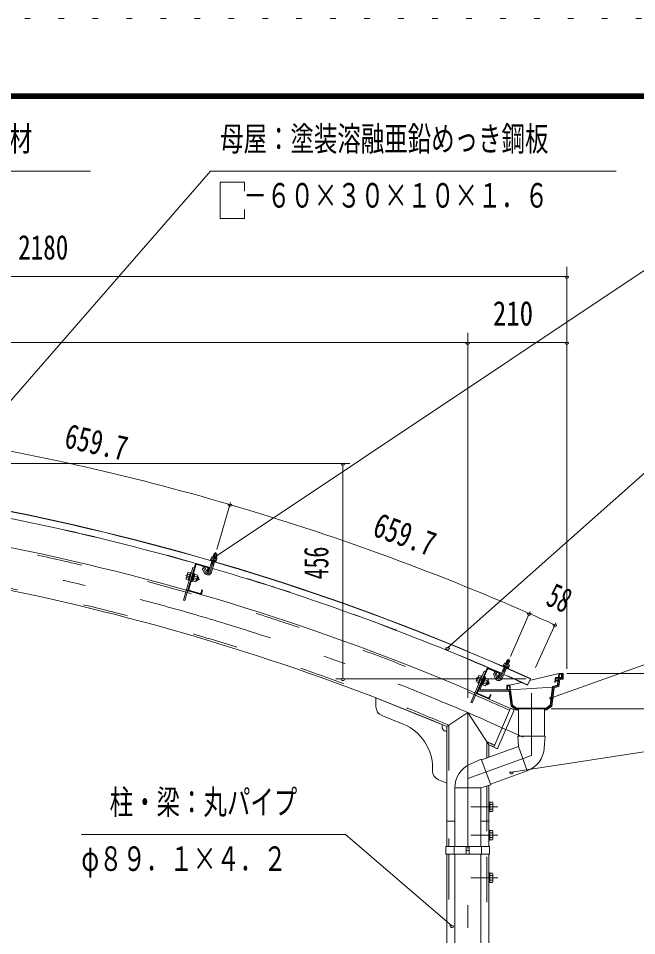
# Model space of a CAD drawing. Units: millimetres, scale not verified. Extents: x -26655 to 26659, y -10500 to 10500.
# Drawn here: x 19065 to 22343, y 5638 to 10500 of the extents above; entities that cross this region are included whole.
import ezdxf
from ezdxf.enums import TextEntityAlignment as Align

# ---------------------------------------------------------------- set-up
doc = ezdxf.new("R2010")
doc.units = ezdxf.units.MM
doc.header["$LTSCALE"] = 60
for name, pattern in [('USER2', [10, 4, -6]), ('USER3', [24, 12, -5, 2, -5]), ('USER4', [3, 0.5, -2.5])]:
    doc.linetypes.add(name, pattern=pattern)
for name, color, linetype, lineweight in [('0-6_2-02BOLD', 7, 'Continuous', 18), ('0-7_2-12HIDDEN', 3, 'USER2', 18), ('0-8_2-22CENTER', 3, 'USER3', 18), ('0-9_2-42THIN', 4, 'Continuous', 18), ('0-A_2-52DIM', 3, 'Continuous', 18), ('0-C_F-F1PAPER', 5, 'Continuous', 18), ('0-D_F-E_J_ADD', 5, 'USER4', 18)]:
    doc.layers.add(name, color=color, linetype=linetype, lineweight=lineweight)
doc.styles.add('ＭＳ ゴシック', font='')
doc.styles.get('ＭＳ ゴシック').set_extended_font_data('MS Gothic')

msp = doc.modelspace()

# ---------------------------------------------------------------- linework, layer by layer
at = {"layer": '0-6_2-02BOLD'}
for p, q in [((20085.88, 7634.26), (20115.88, 7625.49)), ((20092.63, 7645.31), (20116.15, 7638.43)), ((20097.11, 7642.69), (20093.95, 7631.9)), ((20097.19, 7643.98), (20102.91, 7663.53)), ((20106.01, 7665.23), (20102.91, 7663.53)), ((20117.31, 7659.32), (20102.91, 7663.53)), ((20115.61, 7662.42), (20106.01, 7665.23)), ((20110.96, 7638.63), (20107.81, 7627.85)), ((20111.59, 7639.77), (20117.31, 7659.32)), ((20117.89, 7636.61), (20114.73, 7625.82)), ((20117.31, 7659.32), (20115.61, 7662.42)), ((20116.15, 7638.43), (20117.89, 7636.61)), ((19989.81, 7588.8), (19940.47, 7415.7)), ((20002.17, 7602.96), (19948.16, 7413.5)), ((20006.01, 7601.86), (19969.28, 7472.99)), ((19997.5, 7586.61), (19989.81, 7588.8)), ((20010.96, 7604.61), (20067.7, 7588.43)), ((20012.05, 7608.45), (20068.79, 7592.28)), ((20053.81, 7589.02), (20040.65, 7581.82)), ((20065.81, 7567.1), (20053.81, 7589.02)), ((20075, 7568.09), (20091.15, 7623.34)), ((20085.98, 7630.33), (20084.85, 7626.49)), ((20084.85, 7626.49), (20112.56, 7618.38)), ((20085.98, 7605.65), (20100.38, 7601.44)), ((20089.4, 7563.89), (20105.55, 7619.13)), ((20113.68, 7622.22), (20112.56, 7618.38)), ((20115.88, 7625.49), (20114.83, 7621.89)), ((19963.28, 7554.13), (19974.83, 7550.84)), ((19963.35, 7560.73), (19965.86, 7563.15)), ((19965.86, 7563.15), (19977.4, 7559.86)), ((19978.09, 7562.25), (19966.43, 7521.38)), ((19978.09, 7562.25), (19981.93, 7561.15)), ((20001.65, 7553.71), (19990.95, 7516.21)), ((19991.49, 7536.33), (19997.67, 7539.77)), ((19997.32, 7556.77), (19993.47, 7557.86)), ((19996.84, 7555.08), (20001.65, 7553.71)), ((20012.83, 7540), (19998.87, 7543.98)), ((20015.4, 7549.03), (20001.45, 7553)), ((20019.48, 7538.75), (20014, 7519.52)), ((20019.48, 7538.75), (20014.67, 7540.12)), ((20016.24, 7545.65), (20015.4, 7549.03)), ((20019.48, 7538.75), (20022.06, 7534.12)), ((20052.65, 7559.89), (20040.65, 7581.82)), ((20070.44, 7583.49), (20065.78, 7567.14)), ((20065.78, 7567.14), (20069.63, 7566.05)), ((20074.29, 7582.39), (20069.63, 7566.05)), ((19958.14, 7536.08), (19969.69, 7532.79)), ((19966.43, 7521.38), (19970.28, 7520.28)), ((19986.15, 7517.58), (19990.95, 7516.21)), ((19996.3, 7534.96), (19990.12, 7531.52)), ((20007.68, 7521.96), (19993.73, 7525.94)), ((20014, 7519.52), (20009.19, 7520.89)), ((20018.63, 7522.09), (20014, 7519.52)), ((20018.63, 7522.09), (20022.06, 7534.12)), ((19970.93, 7464.2), (20027.67, 7448.03)), ((19972.03, 7468.05), (20028.77, 7451.87)), ((20038.37, 7470.97), (20033.71, 7454.63)), ((20042.22, 7469.88), (20037.56, 7453.53)), ((20038.37, 7470.97), (20042.22, 7469.88)), ((19940.47, 7415.7), (19948.16, 7413.5)), ((21648.66, 7080.49), (21656.84, 7099.15)), ((21670.58, 7093.12), (21656.84, 7099.15)), ((21549.15, 7052.02), (21471.25, 6871.08)), ((21552.82, 7050.44), (21499.84, 6927.36)), ((21558.08, 7052.53), (21612.27, 7029.2)), ((21559.66, 7056.2), (21613.85, 7032.87)), ((21616.9, 7008.09), (21640.02, 7060.8)), ((21630.64, 7002.07), (21653.76, 7054.77)), ((21635.78, 7068.4), (21634.18, 7064.73)), ((21634.18, 7064.73), (21660.61, 7053.13)), ((21636.2, 7072.31), (21664.81, 7059.75)), ((21648.41, 7079.22), (21643.9, 7068.93)), ((21644.31, 7082.4), (21666.74, 7072.56)), ((21661.63, 7073.42), (21657.11, 7063.13)), ((21662.22, 7056.8), (21660.61, 7053.13)), ((21662.4, 7074.46), (21670.58, 7093.12)), ((21664.81, 7059.75), (21663.31, 7056.32)), ((21668.24, 7070.52), (21663.72, 7060.23)), ((21666.74, 7072.56), (21668.24, 7070.52)), ((21505.24, 7015.13), (21492.78, 6986.2)), ((21504.31, 7008.59), (21515.34, 7003.84)), ((21541.5, 7009.59), (21511.51, 6939.93)), ((21520.04, 7014.74), (21523.71, 7013.16)), ((21542.31, 7003.25), (21526.88, 6967.43)), ((21538.41, 7006.83), (21534.73, 7008.42)), ((21536.22, 7011.86), (21541.5, 7009.59)), ((21537.71, 7005.23), (21542.31, 7003.25)), ((21555.34, 6996.84), (21542.02, 7002.57)), ((21598.57, 7031.56), (21584.6, 7026.11)), ((21593.69, 7002.82), (21584.6, 7026.11)), ((21607.66, 7008.28), (21598.57, 7031.56)), ((21614.36, 7023.94), (21607.64, 7008.33)), ((21607.64, 7008.33), (21611.31, 7006.74)), ((21618.04, 7022.36), (21611.31, 7006.74)), ((21632.62, 7043.92), (21646.35, 7037.89)), ((21930.98, 7027.43), (21775.3, 6989.93)), ((21915.05, 7002.43), (21913.72, 6992.43)), ((21927.66, 7002.43), (21915.05, 7002.43)), ((21931.37, 7005.68), (21933.83, 7024.18)), ((21947.48, 7002.43), (21947.48, 7027.43)), ((21492.78, 6986.2), (21493.18, 6982.74)), ((21493.18, 6982.74), (21504.21, 6977.99)), ((21496.89, 6991.36), (21507.92, 6986.61)), ((21522.29, 6969.41), (21526.88, 6967.43)), ((21534.6, 6985.34), (21528.02, 6982.72)), ((21530, 6987.32), (21536.57, 6989.93)), ((21544.21, 6970.98), (21530.89, 6976.72)), ((21551.63, 6988.22), (21538.31, 6993.96)), ((21550.16, 6967.75), (21545.57, 6969.73)), ((21558.07, 6986.12), (21550.16, 6967.75)), ((21555.09, 6969.71), (21550.16, 6967.75)), ((21558.07, 6986.12), (21553.48, 6988.1)), ((21555.09, 6969.71), (21560.03, 6981.19)), ((21555.75, 6993.38), (21555.34, 6996.84)), ((21558.07, 6986.12), (21560.03, 6981.19)), ((21654.98, 6964.93), (21671.48, 6964.93)), ((21654.98, 6964.93), (21654.98, 6939.93)), ((21658.23, 6961.68), (21668.63, 6961.68)), ((21658.23, 6943.18), (21658.23, 6961.68)), ((21671.09, 6943.18), (21668.63, 6961.68)), ((21733.24, 6979.8), (21671.48, 6964.93)), ((21671.48, 6964.93), (21685.53, 6859.18)), ((21671.52, 6939.93), (21900.53, 6955.63)), ((21779.82, 6999.94), (21764.37, 6965.78)), ((21900.53, 6955.63), (21887.48, 6857.43)), ((21930.81, 6957.79), (21905.72, 6951.07)), ((21912.29, 6981.68), (21909.02, 6981.68)), ((21913.29, 6989.18), (21912.29, 6981.68)), ((21925.9, 6989.18), (21913.29, 6989.18)), ((21935.98, 6996.68), (21930.81, 6957.79)), ((21953.23, 6996.68), (21935.98, 6996.68)), ((21500.34, 6918.43), (21554.54, 6895.1)), ((21501.92, 6922.1), (21556.12, 6898.77)), ((21666.49, 6934.18), (21502.77, 6934.18)), ((21671.52, 6939.93), (21511.51, 6939.93)), ((21568.1, 6916.48), (21561.37, 6900.87)), ((21571.77, 6914.89), (21565.05, 6899.28)), ((21568.1, 6916.48), (21571.77, 6914.89)), ((21671.09, 6943.18), (21658.23, 6943.18)), ((21905.72, 6951.07), (21892.87, 6854.34)), ((20961.11, 6897.98), (21336.1, 6746.38)), ((20961.11, 6897.98), (20961.11, 6850.8)), ((21685.53, 6859.18), (21706.09, 6843.18)), ((21887.48, 6857.43), (21864.98, 6839.93)), ((21447.48, 6819.93), (21336.1, 6746.38)), ((21558.85, 6649.48), (21447.48, 6819.93)), ((21675.03, 6842.73), (21586.08, 6636.06)), ((21691.43, 6830.23), (21606.43, 6632.74)), ((21675.03, 6842.73), (21688.81, 6836.8)), ((21716.23, 6834.18), (21703.01, 6834.18)), ((21864.98, 6839.93), (21704.98, 6839.93)), ((21716.23, 6839.93), (21716.23, 6695.88)), ((21853.73, 6839.93), (21853.73, 6695.88)), ((21866.95, 6834.18), (21853.73, 6834.18)), ((21892.87, 6854.34), (21866.95, 6834.18)), ((20992.37, 6804.45), (21104.81, 6758.99)), ((21336.1, 6746.38), (21336.1, 6109.93)), ((21712.48, 6695.88), (21716.23, 6640.88)), ((21857.49, 6695.88), (21712.48, 6695.88)), ((21853.08, 6631.39), (21857.49, 6695.88)), ((21716.23, 6640.88), (21520.89, 6569.78)), ((21558.85, 6649.48), (21558.85, 6583.6)), ((21586.08, 6636.06), (21599.86, 6630.13)), ((21716.23, 6640.87), (21763.26, 6511.67)), ((21460.51, 6547.11), (21519.6, 6573.31)), ((21519.6, 6573.3), (21569.2, 6437.04)), ((21261.11, 6527.21), (21261.11, 6510.41)), ((21762.55, 6511.41), (21567.92, 6440.57)), ((21292.37, 6464.06), (21336.1, 6446.38)), ((21516.23, 6421.76), (21378.73, 6421.75)), ((21378.74, 6421.01), (21378.74, 6109.93)), ((21569.2, 6437.05), (21516.23, 6421.76)), ((21516.23, 6421.76), (21516.24, 6109.93)), ((21558.85, 6434.06), (21558.85, 6109.93)), ((21563.86, 6346.18), (21558.85, 6346.18)), ((21563.86, 6346.18), (21563.86, 6293.68)), ((21579.1, 6344.47), (21563.86, 6344.47)), ((21579.1, 6332.2), (21563.86, 6332.2)), ((21581.36, 6340.56), (21579.1, 6344.47)), ((21563.86, 6293.68), (21558.85, 6293.68)), ((21579.1, 6307.66), (21563.86, 6307.66)), ((21336.1, 6244.93), (21378.74, 6244.93)), ((21516.24, 6244.93), (21558.85, 6244.93)), ((21579.1, 6194.47), (21563.86, 6194.47)), ((21579.1, 6182.2), (21563.86, 6182.2)), ((21581.36, 6190.55), (21579.1, 6194.47)), ((21581.36, 6149.3), (21581.36, 6190.55)), ((21563.86, 6143.68), (21558.85, 6143.68)), ((21579.1, 6157.66), (21563.86, 6157.66)), ((21332.11, 6109.93), (21562.86, 6109.93)), ((21374.73, 6109.93), (21374.73, 6069.93)), ((21439.86, 6109.93), (21439.86, 6069.93)), ((21439.86, 6089.93), (21455.11, 6089.93)), ((21455.11, 6109.93), (21455.11, 6069.93)), ((21520.23, 6109.93), (21520.23, 6069.93)), ((21562.86, 6109.93), (21562.86, 6069.93)), ((21336.1, 6069.93), (21336.1, 1614.93)), ((21378.74, 6069.93), (21378.74, 1614.93)), ((21516.23, 6069.93), (21516.23, 1614.93)), ((21558.85, 1614.93), (21558.85, 6069.93)), ((21563.86, 5971.18), (21558.85, 5971.18)), ((21563.86, 5918.68), (21563.86, 5971.18)), ((21579.1, 5957.2), (21563.86, 5957.2)), ((21579.1, 5932.66), (21563.86, 5932.66)), ((21563.86, 5918.68), (21558.85, 5918.68)), ((21579.1, 5920.39), (21563.86, 5920.39)), ((21581.36, 5924.3), (21579.1, 5920.39))]:
    msp.add_line(p, q, dxfattribs=at)
for points in [[(20085.88, 7634.26), (20084.83, 7630.66), (20114.83, 7621.89)], [(20092.63, 7645.31), (20090.18, 7644.71), (20087.03, 7633.93)], [(19963.35, 7560.73), (19954.72, 7530.44), (19955.57, 7527.06), (19967.11, 7523.77)], [(19997.32, 7556.77), (19985.67, 7515.89), (19981.82, 7516.99)], [(20016.24, 7545.65), (20007.61, 7515.36), (20005.11, 7512.94), (19991.16, 7516.91)], [(21670.58, 7093.12), (21669.3, 7096.41), (21660.14, 7100.43), (21656.84, 7099.15)], [(21636.2, 7072.31), (21634.69, 7068.87), (21663.31, 7056.32)], [(21644.31, 7082.4), (21641.8, 7082.12), (21637.29, 7071.83)], [(21542.43, 7036.4), (21535.08, 7039.57), (21463.9, 6874.24), (21471.25, 6871.08)], [(21520.04, 7014.74), (21503.23, 6975.71), (21506.9, 6974.12)], [(21505.24, 7015.13), (21508.02, 7017.21), (21519.05, 7012.46)], [(21538.41, 7006.83), (21521.6, 6967.8), (21517.92, 6969.38)], [(21947.48, 7002.43), (21930.94, 7002.43), (21925.61, 6962.35), (21900.53, 6955.63)], [(21953.23, 6996.68), (21953.23, 7027.43), (21930.98, 7027.43), (21928.09, 7005.68), (21912.2, 7005.68), (21909.02, 6981.68)], [(21927.66, 7002.43), (21926.33, 6992.43), (21913.72, 6992.43)], [(21931.37, 7005.68), (21944.23, 7005.68), (21944.23, 7024.18), (21933.83, 7024.18)], [(21555.75, 6993.38), (21543.3, 6964.45), (21540.5, 6962.37), (21527.17, 6968.1)], [(21925.9, 6989.18), (21922.68, 6964.93), (21897.59, 6958.21), (21884.43, 6859.18), (21863.86, 6843.18), (21706.09, 6843.18)], [(21666.49, 6934.18), (21677.09, 6854.34), (21703.01, 6834.18)], [(21671.52, 6939.93), (21682.48, 6857.43), (21704.98, 6839.93)], [(21581.36, 6340.56), (21581.36, 6299.3), (21579.1, 6295.39), (21563.86, 6295.39)], [(21563.86, 6143.68), (21563.86, 6196.18), (21558.85, 6196.18)], [(21581.36, 6149.3), (21579.1, 6145.39), (21563.86, 6145.39)], [(21332.11, 6109.93), (21332.11, 6069.93), (21562.86, 6069.93)], [(21581.36, 5924.3), (21581.36, 5965.56), (21579.1, 5969.47), (21563.86, 5969.47)]]:
    msp.add_lwpolyline(points, dxfattribs=at)
for centre, radius, start, end in [((16505.83, -4661.8), 12797.62, 65.66528, 89.30167), ((16505.83, -4661.8), 12798.88, 65.66528, 89.30167), ((16505.83, -4661.8), 12611.38, 65.80466, 88.854), ((16505.83, -4661.8), 12761.37, 73.73062, 81.04594), ((16505.83, -4661.8), 12388.63, 67.05199, 88.16655), ((20092.37, 7639.35), 5.79, 35.1655, 73.69695), ((20098.42, 7621.45), 21.27, 53.86781, 93.52827), ((20113.16, 7633.28), 5.79, 73.69695, 112.24318), ((20009.86, 7600.76), 8, 74.08865, 164.08865), ((20009.86, 7600.76), 4, 74.08865, 164.08865), ((20066.6, 7584.59), 4, 344.08865, 74.08865), ((20066.6, 7584.59), 8, 344.08865, 74.08865), ((19984.18, 7538.41), 26.15, 143.06325, 185.11406), ((19969.81, 7557.14), 7.19, 164.08865, 204.81548), ((19986.78, 7537.67), 26.15, 323.06325, 5.11406), ((20008.87, 7546.01), 7.19, 303.36183, 344.08865), ((20070.2, 7569.49), 20, 208.69695, 343.72301), ((20070.2, 7569.49), 5, 208.69695, 343.74908), ((16505.83, -4661.8), 12761.37, 66.34795, 73.66327), ((19962.09, 7530.08), 7.19, 123.36183, 164.08865), ((20001.15, 7518.94), 7.19, 344.08865, 24.81548), ((19973.12, 7471.9), 8, 164.08865, 254.08865), ((19973.12, 7471.9), 4, 164.08865, 254.08865), ((20029.86, 7455.72), 8, 254.08865, 344.08865), ((20029.86, 7455.72), 4, 254.08865, 344.08865), ((21556.5, 7048.85), 8, 66.70598, 156.70598), ((21556.5, 7048.85), 4, 66.70598, 156.70598), ((21643.28, 7076.52), 5.79, 27.78282, 66.31427), ((21646.98, 7057.99), 21.27, 46.48515, 86.1456), ((21663.12, 7067.83), 5.79, 66.31427, 104.8605), ((21523.02, 6990.32), 26.15, 135.68057, 177.73138), ((21511.17, 7010.74), 7.19, 156.70598, 197.4328), ((21612.32, 7010.09), 20, 201.31427, 336.34033), ((21612.32, 7010.09), 5, 201.31427, 336.36641), ((21610.69, 7025.52), 4, 336.70598, 66.70598), ((21610.69, 7025.52), 8, 336.70598, 66.70598), ((16505.83, -4661.8), 12761.37, 65.66528, 66.28061), ((21500.04, 6984.89), 7.19, 115.97916, 156.70598), ((21537.35, 6968.83), 7.19, 336.70598, 17.4328), ((21525.5, 6989.25), 26.15, 315.68057, 357.73138), ((21548.48, 6994.68), 7.19, 295.97916, 336.70598), ((21503.51, 6925.78), 8, 156.70598, 246.70598), ((21503.51, 6925.78), 4, 156.70598, 246.70598), ((21557.7, 6902.45), 8, 246.70598, 336.70598), ((21557.7, 6902.45), 4, 246.70598, 336.70598), ((21011.11, 6850.8), 50, 180, 247.98738), ((21686.83, 6832.21), 5, 336.71333, 66.71333), ((21011.11, 6527.21), 250, 0, 67.98738), ((21336.1, 6746.38), 25, 157.98738, 270), ((16505.83, -4661.8), 12388.63, 65.78831, 65.92853), ((21601.84, 6634.72), 5, 246.71333, 336.71333), ((21715.9, 6640.76), 137.5, 289.83269, 356.09424), ((21516.23, 6421.41), 137.5, 113.90668, 180.16823), ((21311.11, 6510.41), 50, 180, 247.98738), ((21571.89, 6338.34), 9.46, 319.57169, 0), ((21546.91, 6319.93), 34.45, 339.1357, 20.8643), ((21571.9, 6301.53), 9.46, 0, 40.43115), ((21571.9, 6188.33), 9.46, 319.56883, 0), ((21546.91, 6169.93), 34.45, 339.13568, 20.86429), ((21571.89, 6151.52), 9.46, 0, 40.4283), ((21571.89, 5926.53), 9.46, 0, 40.4283), ((21571.9, 5963.33), 9.46, 319.56883, 0), ((21546.91, 5944.93), 34.45, 339.13568, 20.86429)]:
    msp.add_arc(centre, radius, start, end, dxfattribs=at)
at = {"layer": '0-7_2-12HIDDEN'}
for p, q in [((21346.6, 6753.33), (21346.6, 6109.93)), ((21548.35, 6665.66), (21548.35, 6579.77)), ((21548.35, 6431.03), (21548.35, 6109.93)), ((21346.6, 6069.93), (21346.6, 1614.93)), ((21548.35, 1614.93), (21548.35, 6069.93))]:
    msp.add_line(p, q, dxfattribs=at)
for radius, start, end in [(12600.87, 65.80389, 88.854), (12762.62, 73.73062, 81.04594), (12399.12, 67.01985, 88.21622), (12762.62, 66.34795, 73.66328), (12762.62, 65.66528, 66.28061), (12399.12, 65.78909, 66.00333)]:
    msp.add_arc((16505.83, -4661.8), radius, start, end, dxfattribs=at)
at = {"layer": '0-8_2-22CENTER'}
for p, q in [((20112.74, 7670.43), (20082.2, 7565.99)), ((20043.63, 7592), (20059.23, 7563.49)), ((20027.55, 7526.05), (19951.82, 7547.64)), ((21667.48, 7104.72), (21623.76, 7005.07)), ((21492.12, 7003.63), (21564.45, 6972.49)), ((21588.86, 7035.83), (21600.67, 7005.55)), ((21447.48, 6819.93), (21447.48, -1305.07)), ((21606.36, 6319.93), (21463.86, 6319.93)), ((21606.36, 6169.93), (21463.86, 6169.93)), ((21606.36, 5944.93), (21463.86, 5944.93))]:
    msp.add_line(p, q, dxfattribs=at)
msp.add_lwpolyline([(21784.98, 6922.98), (21784.98, 6592.74), (21447.48, 6469.9)], dxfattribs=at)
for centre, radius, start, end in [((16505.83, -4661.8), 12500, 65.24121, 90), ((20070.2, 7569.49), 12.5, 208.69695, 343.69695), ((21612.32, 7010.09), 12.5, 201.31427, 336.31427)]:
    msp.add_arc(centre, radius, start, end, dxfattribs=at)
at = {"layer": '0-9_2-42THIN'}
for p, q in [((20099.11, 7643.42), (20105.39, 7664.89)), ((20109.67, 7640.33), (20115.95, 7661.8)), ((20085.01, 7602.33), (20087.9, 7605.09)), ((20087.9, 7605.09), (20093.08, 7622.78)), ((20098.46, 7602), (20103.63, 7619.69)), ((20099.41, 7598.11), (20098.46, 7602)), ((20013.98, 7537.72), (20021.2, 7535.66)), ((20009.87, 7523.29), (20017.08, 7521.23)), ((21650.49, 7079.69), (21659.48, 7100.17)), ((21644.52, 7038.7), (21651.92, 7055.58)), ((21660.56, 7075.27), (21669.55, 7095.76)), ((21644.96, 7034.72), (21644.52, 7038.7)), ((21546.56, 6972.02), (21553.44, 6969.06)), ((21552.49, 6985.8), (21559.38, 6982.83))]:
    msp.add_line(p, q, dxfattribs=at)
msp.add_lwpolyline([(21631.22, 7040.75), (21634.45, 7043.12), (21641.86, 7059.99)], dxfattribs=at)
at = {"layer": '0-A_2-52DIM'}
for p, q in [((19447.48, 9689.93), (17597.48, 9689.93)), ((20084.82, 9689.93), (18450.19, 7814.39)), ((22234.83, 9689.93), (20084.83, 9689.93)), ((20263.61, 9439.93), (20263.61, 9486.76)), ((20134.83, 9439.93), (20263.61, 9439.93)), ((22497.49, 9239.93), (20108.46, 7645.67)), ((21972.48, 7052.43), (21972.48, 9182.46)), ((21972.48, 9132.47), (16522.48, 9132.47)), ((21982.48, 9132.46), (21962.48, 9132.46)), ((21447.48, 6898.52), (21447.48, 8832.46)), ((16522.48, 8782.47), (21972.48, 8782.47)), ((21457.48, 8782.47), (21437.48, 8782.47)), ((21982.48, 8782.47), (21962.48, 8782.47)), ((22497.49, 8189.93), (21340.8, 7162.5)), ((16643.23, 8140.12), (20822.83, 8140.12)), ((20795.33, 8140.12), (20775.33, 8140.12)), ((20785.33, 6999.94), (20785.33, 8140.12)), ((20189.88, 7934.18), (20116.86, 7684.49)), ((20196.58, 7922.88), (20176.58, 7922.88)), ((20118.46, 7645.67), (20098.46, 7645.67)), ((23547.49, 7489.93), (21891.21, 6898.16)), ((21673.37, 7118.14), (21777.87, 7356.38)), ((21783.14, 7345.59), (21763.14, 7345.59)), ((21913.66, 7295.89), (21806.47, 7058.85)), ((21918.81, 7285.16), (21898.81, 7285.16)), ((21350.8, 7162.5), (21330.8, 7162.5)), ((21972.48, 7027.43), (23184.98, 7027.43)), ((21754.82, 6999.94), (20747.83, 6999.94)), ((20795.33, 6999.94), (20775.33, 6999.94)), ((21901.21, 6898.16), (21881.21, 6898.16)), ((21889.98, 6839.93), (23184.98, 6839.93)), ((23547.49, 6789.94), (21679.67, 6504.64)), ((21689.67, 6504.64), (21669.67, 6504.64)), ((21372.81, 5690.61), (21352.81, 5690.61))]:
    msp.add_line(p, q, dxfattribs=at)
for points in [[(20134.83, 9439.93), (20134.83, 9631.37), (20263.61, 9631.37), (20263.61, 9584.56)], [(19399.34, 6174), (20799.34, 6174), (21362.81, 5690.61)]]:
    msp.add_lwpolyline(points, dxfattribs=at)
for centre, radius, start, end in [((21972.48, 9132.46), 10, 180, 0), ((21447.48, 8782.47), 10, 180, 0), ((21972.48, 8782.47), 10, 180, 0), ((16505.81, -4661.88), 13111.99, 73.69698, 81.07959), ((20785.33, 8140.12), 10, 180, 0), ((20186.58, 7922.88), 10, 180, 0), ((16505.85, -4661.77), 13111.87, 66.31429, 73.69698), ((20108.46, 7645.67), 10, 180, 0), ((21773.14, 7345.59), 10, 180, 0), ((16505.16, -4663.35), 13113.59, 65.66539, 66.31429), ((21908.81, 7285.16), 10, 180, 0), ((21340.8, 7162.5), 10, 180, 0), ((20785.33, 6999.94), 10, 180, 0), ((21891.21, 6898.16), 10, 180, 0), ((21679.67, 6504.64), 10, 180, 0), ((21362.81, 5690.61), 10, 180, 0)]:
    msp.add_arc(centre, radius, start, end, dxfattribs=at)
at = {"layer": '0-C_F-F1PAPER'}
for p, q in [((-2541.1, 10100), (26158.89, 10100)), ((-2538.6, 10097.5), (26156.39, 10097.5)), ((-2536.11, 10095), (26153.89, 10095)), ((-2533.61, 10092.5), (26151.39, 10092.5)), ((-2531.1, 10090), (26148.89, 10090)), ((-2528.6, 10087.5), (26146.39, 10087.5)), ((-2526.11, 10085), (26143.89, 10085)), ((-2523.61, 10082.5), (26141.39, 10082.5)), ((-2521.1, 10080), (26138.89, 10080)), ((-2518.6, 10077.5), (26136.39, 10077.5)), ((-2516.1, 10075), (26133.89, 10075))]:
    msp.add_line(p, q, dxfattribs=at)
at = {"layer": '0-D_F-E_J_ADD'}
msp.add_line((-3041.11, 10500), (26658.89, 10500), dxfattribs=at)

# ---------------------------------------------------------------- texts
at = {"layer": '0-A_2-52DIM', "color": 7, "style": 'ＭＳ ゴシック'}
for s, width, p in [('側化粧：アルミニウム形材', 0.7, (17647.48, 9757.7)), ('母屋：塗装溶融亜鉛めっき鋼板', 0.7, (20134.82, 9757.7)), ('\u3000－６０×３０×１０×１．６', 0.7, (20134.82, 9457.7)), ('2180', 0.75, (19064.45, 9182.46)), ('210', 0.8, (21581.08, 8832.46)), ('柱・梁：丸パイプ', 0.7, (19549.34, 6241.77)), ('φ８９．１×４．２', 0.7, (19399.34, 5941.77))]:
    msp.add_text(s, height=130.2, dxfattribs=dict(at, width=width)).set_placement(p, align=Align.BOTTOM_LEFT)
for s, rotation, width, p in [('659.7', 347.388, 0.75, (19294.71, 8188.73)), ('659.7', 340.006, 0.75, (20922.82, 7723.84)), ('456', 90, 0.65, (20747.83, 7526.95)), ('58', 335.989, 0.65, (21839.47, 7357.33))]:
    msp.add_text(s, height=130.2, rotation=rotation, dxfattribs=dict(at, width=width)).set_placement(p, align=Align.BOTTOM_LEFT)

doc.saveas('drawing.dxf')
